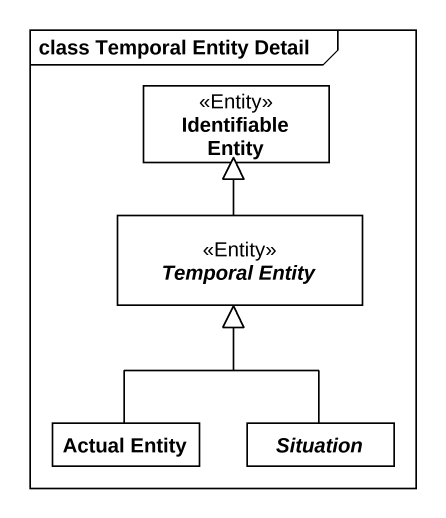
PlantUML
@startuml
mainframe class Temporal Entity Detail
hide circle
hide empty members
class "Identifiable Entity" as Identifiable_Entity <<Entity>>
abstract class "Temporal Entity" as Temporal_Entity <<Entity>>
class "Actual Entity" as Actual_Entity
abstract class Situation
Temporal_Entity -up-|> Identifiable_Entity
Actual_Entity -up-|> Temporal_Entity
Situation -up-|> Temporal_Entity
@enduml
